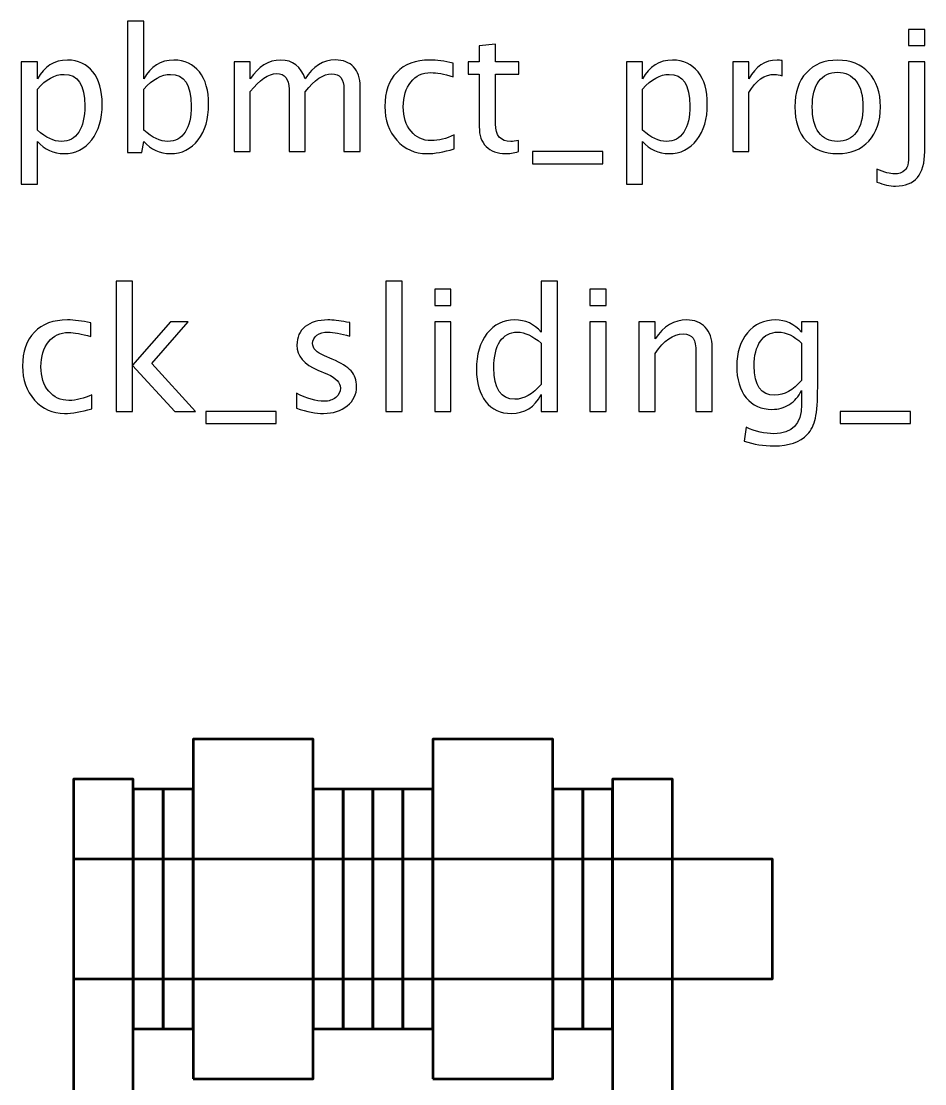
# Model space of a CAD drawing. Header units: centimetres. Extents: x -7.3 to 7.2, y -4.9 to 6.4.
# Drawn here: x -2.52 to 2.01, y 1.11 to 6.43 of the extents above; entities that cross this region are included whole.
import ezdxf

# ---------------------------------------------------------------- set-up
doc = ezdxf.new("R2010")
doc.units = ezdxf.units.CM
doc.header["$MEASUREMENT"] = 0
doc.layers.add('Layer 1', color=7, linetype='Continuous')

msp = doc.modelspace()

# ---------------------------------------------------------------- linework, layer by layer
at = {"layer": 'Layer 1', "color": 1, "lineweight": 53}
for points in [[(-1.65599, 1.1375), (-1.05599, 1.1375), (-1.05599, 2.8375), (-1.65599, 2.8375), (-1.65599, 1.1375)], [(-0.45599, 1.1375), (0.14401, 1.1375), (0.14401, 2.8375), (-0.45599, 2.8375), (-0.45599, 1.1375)]]:
    msp.add_lwpolyline(points, close=True, dxfattribs=at)
at = {"layer": 'Layer 1', "color": 30, "lineweight": 53}
for points in [[(-2.25599, -3.26249), (-1.95599, -3.26249), (-1.95599, 2.63751), (-2.25599, 2.63751), (-2.25599, -3.26249)], [(0.44401, -3.26249), (0.74401, -3.26249), (0.74401, 2.63751), (0.44401, 2.63751), (0.44401, -3.26249)]]:
    msp.add_lwpolyline(points, close=True, dxfattribs=at)
at = {"layer": 'Layer 1', "color": 202, "lineweight": 53}
for points in [[(-1.95599, 1.3875), (-1.80599, 1.3875), (-1.80599, 2.5875), (-1.95599, 2.5875), (-1.95599, 1.3875)], [(-1.80599, 1.3875), (-1.65599, 1.3875), (-1.65599, 2.5875), (-1.80599, 2.5875), (-1.80599, 1.3875)], [(-1.05599, 1.3875), (-0.90599, 1.3875), (-0.90599, 2.5875), (-1.05599, 2.5875), (-1.05599, 1.3875)], [(-0.90599, 1.3875), (-0.75599, 1.3875), (-0.75599, 2.5875), (-0.90599, 2.5875), (-0.90599, 1.3875)], [(-0.75599, 1.3875), (-0.60599, 1.3875), (-0.60599, 2.5875), (-0.75599, 2.5875), (-0.75599, 1.3875)], [(-0.60599, 1.3875), (-0.45599, 1.3875), (-0.45599, 2.5875), (-0.60599, 2.5875), (-0.60599, 1.3875)], [(0.14401, 1.3875), (0.29401, 1.3875), (0.29401, 2.5875), (0.14401, 2.5875), (0.14401, 1.3875)], [(0.29401, 1.3875), (0.44401, 1.3875), (0.44401, 2.5875), (0.29401, 2.5875), (0.29401, 1.3875)]]:
    msp.add_lwpolyline(points, close=True, dxfattribs=at)
at = {"layer": 'Layer 1'}
for points, knots in [([(-1.98432, 5.77523), (-1.98432, 5.77523), (-1.98432, 6.43309), (-1.98432, 6.43309), (-1.98432, 6.43309), (-1.98432, 6.43309), (-1.90304, 6.43309), (-1.90304, 6.43309), (-1.90304, 6.43309), (-1.90304, 6.43309), (-1.90304, 6.14424), (-1.90304, 6.14424), (-1.90304, 6.14424), (-1.86974, 6.20703), (-1.81964, 6.23836), (-1.7529, 6.23836), (-1.7529, 6.23836), (-1.69885, 6.23836), (-1.65638, 6.21874), (-1.62533, 6.17937), (-1.62533, 6.17937), (-1.59429, 6.14), (-1.57876, 6.08624), (-1.57876, 6.01808), (-1.57876, 6.01808), (-1.57876, 5.94386), (-1.5964, 5.88389), (-1.63154, 5.83845), (-1.63154, 5.83845), (-1.66668, 5.79287), (-1.71296, 5.77015), (-1.77025, 5.77015), (-1.77025, 5.77015), (-1.82345, 5.77015), (-1.86776, 5.79047), (-1.90304, 5.83125), (-1.90304, 5.83125), (-1.90304, 5.83125), (-1.91292, 5.77523), (-1.91292, 5.77523), (-1.91292, 5.77523), (-1.91292, 5.77523), (-1.98432, 5.77523), (-1.98432, 5.77523)], [0, 0, 0, 0, 0.0833333, 0.0833333, 0.0833333, 0.0833333, 0.1666667, 0.1666667, 0.1666667, 0.1666667, 0.25, 0.25, 0.25, 0.25, 0.3333333, 0.3333333, 0.3333333, 0.3333333, 0.4166667, 0.4166667, 0.4166667, 0.4166667, 0.5, 0.5, 0.5, 0.5, 0.5833333, 0.5833333, 0.5833333, 0.5833333, 0.6666667, 0.6666667, 0.6666667, 0.6666667, 0.75, 0.75, 0.75, 0.75, 0.8333333, 0.8333333, 0.8333333, 0.8333333, 1, 1, 1, 1]), ([(1.92562, 6.31117), (1.92562, 6.31117), (1.92562, 6.39245), (1.92562, 6.39245), (1.92562, 6.39245), (1.92562, 6.39245), (2.0069, 6.39245), (2.0069, 6.39245), (2.0069, 6.39245), (2.0069, 6.39245), (2.0069, 6.31117), (2.0069, 6.31117), (2.0069, 6.31117), (2.0069, 6.31117), (1.92562, 6.31117), (1.92562, 6.31117)], [0, 0, 0, 0, 0.2, 0.2, 0.2, 0.2, 0.4, 0.4, 0.4, 0.4, 0.6, 0.6, 0.6, 0.6, 1, 1, 1, 1]), ([(-0.02667, 5.78045), (-0.05179, 5.77354), (-0.07366, 5.77015), (-0.09214, 5.77015), (-0.09214, 5.77015), (-0.13363, 5.77015), (-0.16595, 5.782), (-0.18909, 5.80571), (-0.18909, 5.80571), (-0.21237, 5.82942), (-0.22394, 5.8623), (-0.22394, 5.90449), (-0.22394, 5.90449), (-0.22394, 5.90449), (-0.22394, 6.16808), (-0.22394, 6.16808), (-0.22394, 6.16808), (-0.22394, 6.16808), (-0.28011, 6.16808), (-0.28011, 6.16808), (-0.28011, 6.16808), (-0.28011, 6.16808), (-0.28011, 6.22905), (-0.28011, 6.22905), (-0.28011, 6.22905), (-0.28011, 6.22905), (-0.22394, 6.22905), (-0.22394, 6.22905), (-0.22394, 6.22905), (-0.22394, 6.22905), (-0.22394, 6.31018), (-0.22394, 6.31018), (-0.22394, 6.31018), (-0.22394, 6.31018), (-0.14266, 6.31795), (-0.14266, 6.31795), (-0.14266, 6.31795), (-0.14266, 6.31795), (-0.14266, 6.22905), (-0.14266, 6.22905), (-0.14266, 6.22905), (-0.14266, 6.22905), (-0.02498, 6.22905), (-0.02498, 6.22905), (-0.02498, 6.22905), (-0.02498, 6.22905), (-0.02498, 6.16808), (-0.02498, 6.16808), (-0.02498, 6.16808), (-0.02498, 6.16808), (-0.14266, 6.16808), (-0.14266, 6.16808), (-0.14266, 6.16808), (-0.14266, 6.16808), (-0.14266, 5.91916), (-0.14266, 5.91916), (-0.14266, 5.91916), (-0.14266, 5.86046), (-0.11712, 5.83111), (-0.06618, 5.83111), (-0.06618, 5.83111), (-0.05531, 5.83111), (-0.04219, 5.83294), (-0.02667, 5.83647), (-0.02667, 5.83647), (-0.02667, 5.83647), (-0.02667, 5.78045), (-0.02667, 5.78045)], [0, 0, 0, 0, 0.0555556, 0.0555556, 0.0555556, 0.0555556, 0.1111111, 0.1111111, 0.1111111, 0.1111111, 0.1666667, 0.1666667, 0.1666667, 0.1666667, 0.2222222, 0.2222222, 0.2222222, 0.2222222, 0.2777778, 0.2777778, 0.2777778, 0.2777778, 0.3333333, 0.3333333, 0.3333333, 0.3333333, 0.3888889, 0.3888889, 0.3888889, 0.3888889, 0.4444444, 0.4444444, 0.4444444, 0.4444444, 0.5, 0.5, 0.5, 0.5, 0.5555556, 0.5555556, 0.5555556, 0.5555556, 0.6111111, 0.6111111, 0.6111111, 0.6111111, 0.6666667, 0.6666667, 0.6666667, 0.6666667, 0.7222222, 0.7222222, 0.7222222, 0.7222222, 0.7777778, 0.7777778, 0.7777778, 0.7777778, 0.8333333, 0.8333333, 0.8333333, 0.8333333, 0.8888889, 0.8888889, 0.8888889, 0.8888889, 1, 1, 1, 1]), ([(-2.51716, 5.6169), (-2.51716, 5.6169), (-2.51716, 6.22905), (-2.51716, 6.22905), (-2.51716, 6.22905), (-2.51716, 6.22905), (-2.43588, 6.22905), (-2.43588, 6.22905), (-2.43588, 6.22905), (-2.43588, 6.22905), (-2.43588, 6.14424), (-2.43588, 6.14424), (-2.43588, 6.14424), (-2.40258, 6.20703), (-2.35248, 6.23836), (-2.28574, 6.23836), (-2.28574, 6.23836), (-2.23169, 6.23836), (-2.18922, 6.21874), (-2.15817, 6.17937), (-2.15817, 6.17937), (-2.12713, 6.14), (-2.1116, 6.08624), (-2.1116, 6.01808), (-2.1116, 6.01808), (-2.1116, 5.94386), (-2.12924, 5.88389), (-2.16438, 5.83845), (-2.16438, 5.83845), (-2.19952, 5.79287), (-2.2458, 5.77015), (-2.30309, 5.77015), (-2.30309, 5.77015), (-2.35629, 5.77015), (-2.4006, 5.79047), (-2.43588, 5.83125), (-2.43588, 5.83125), (-2.43588, 5.83125), (-2.43588, 5.6169), (-2.43588, 5.6169), (-2.43588, 5.6169), (-2.43588, 5.6169), (-2.51716, 5.6169), (-2.51716, 5.6169)], [0, 0, 0, 0, 0.0833333, 0.0833333, 0.0833333, 0.0833333, 0.1666667, 0.1666667, 0.1666667, 0.1666667, 0.25, 0.25, 0.25, 0.25, 0.3333333, 0.3333333, 0.3333333, 0.3333333, 0.4166667, 0.4166667, 0.4166667, 0.4166667, 0.5, 0.5, 0.5, 0.5, 0.5833333, 0.5833333, 0.5833333, 0.5833333, 0.6666667, 0.6666667, 0.6666667, 0.6666667, 0.75, 0.75, 0.75, 0.75, 0.8333333, 0.8333333, 0.8333333, 0.8333333, 1, 1, 1, 1]), ([(-1.45148, 5.78031), (-1.45148, 5.78031), (-1.45148, 6.22905), (-1.45148, 6.22905), (-1.45148, 6.22905), (-1.45148, 6.22905), (-1.3702, 6.22905), (-1.3702, 6.22905), (-1.3702, 6.22905), (-1.3702, 6.22905), (-1.3702, 6.14424), (-1.3702, 6.14424), (-1.3702, 6.14424), (-1.33055, 6.20703), (-1.27975, 6.23836), (-1.21752, 6.23836), (-1.21752, 6.23836), (-1.15754, 6.23836), (-1.11676, 6.20703), (-1.09503, 6.14424), (-1.09503, 6.14424), (-1.05651, 6.2076), (-1.00627, 6.23921), (-0.94461, 6.23921), (-0.94461, 6.23921), (-0.90524, 6.23921), (-0.87462, 6.22763), (-0.85274, 6.20435), (-0.85274, 6.20435), (-0.83087, 6.18107), (-0.81986, 6.14847), (-0.81986, 6.10656), (-0.81986, 6.10656), (-0.81986, 6.10656), (-0.81986, 5.78031), (-0.81986, 5.78031), (-0.81986, 5.78031), (-0.81986, 5.78031), (-0.90114, 5.78031), (-0.90114, 5.78031), (-0.90114, 5.78031), (-0.90114, 5.78031), (-0.90114, 6.09315), (-0.90114, 6.09315), (-0.90114, 6.09315), (-0.90114, 6.14424), (-0.92146, 6.16978), (-0.9621, 6.16978), (-0.9621, 6.16978), (-1.0043, 6.16978), (-1.04861, 6.14), (-1.09503, 6.08031), (-1.09503, 6.08031), (-1.09503, 6.08031), (-1.09503, 5.78031), (-1.09503, 5.78031), (-1.09503, 5.78031), (-1.09503, 5.78031), (-1.17631, 5.78031), (-1.17631, 5.78031), (-1.17631, 5.78031), (-1.17631, 5.78031), (-1.17631, 6.09344), (-1.17631, 6.09344), (-1.17631, 6.09344), (-1.17631, 6.14494), (-1.19691, 6.17062), (-1.23826, 6.17062), (-1.23826, 6.17062), (-1.27932, 6.17062), (-1.32335, 6.14071), (-1.3702, 6.08074), (-1.3702, 6.08074), (-1.3702, 6.08074), (-1.3702, 5.78031), (-1.3702, 5.78031), (-1.3702, 5.78031), (-1.3702, 5.78031), (-1.45148, 5.78031), (-1.45148, 5.78031)], [0, 0, 0, 0, 0.047619, 0.047619, 0.047619, 0.047619, 0.0952381, 0.0952381, 0.0952381, 0.0952381, 0.1428571, 0.1428571, 0.1428571, 0.1428571, 0.1904762, 0.1904762, 0.1904762, 0.1904762, 0.2380952, 0.2380952, 0.2380952, 0.2380952, 0.2857143, 0.2857143, 0.2857143, 0.2857143, 0.3333333, 0.3333333, 0.3333333, 0.3333333, 0.3809524, 0.3809524, 0.3809524, 0.3809524, 0.4285714, 0.4285714, 0.4285714, 0.4285714, 0.4761905, 0.4761905, 0.4761905, 0.4761905, 0.5238095, 0.5238095, 0.5238095, 0.5238095, 0.5714286, 0.5714286, 0.5714286, 0.5714286, 0.6190476, 0.6190476, 0.6190476, 0.6190476, 0.6666667, 0.6666667, 0.6666667, 0.6666667, 0.7142857, 0.7142857, 0.7142857, 0.7142857, 0.7619048, 0.7619048, 0.7619048, 0.7619048, 0.8095238, 0.8095238, 0.8095238, 0.8095238, 0.8571429, 0.8571429, 0.8571429, 0.8571429, 0.9047619, 0.9047619, 0.9047619, 0.9047619, 1, 1, 1, 1]), ([(-0.3494, 5.79386), (-0.40203, 5.77805), (-0.44747, 5.77015), (-0.48571, 5.77015), (-0.48571, 5.77015), (-0.54639, 5.77015), (-0.59662, 5.79259), (-0.63656, 5.83732), (-0.63656, 5.83732), (-0.67649, 5.88219), (-0.69653, 5.93878), (-0.69653, 6.00694), (-0.69653, 6.00694), (-0.69653, 6.07975), (-0.67677, 6.13662), (-0.63726, 6.17726), (-0.63726, 6.17726), (-0.59775, 6.21804), (-0.54258, 6.23836), (-0.47174, 6.23836), (-0.47174, 6.23836), (-0.43688, 6.23836), (-0.39766, 6.23356), (-0.35448, 6.22397), (-0.35448, 6.22397), (-0.35448, 6.22397), (-0.35448, 6.15538), (-0.35448, 6.15538), (-0.35448, 6.15538), (-0.40034, 6.16893), (-0.43773, 6.1757), (-0.46652, 6.1757), (-0.46652, 6.1757), (-0.50829, 6.1757), (-0.54173, 6.16004), (-0.56671, 6.12886), (-0.56671, 6.12886), (-0.59168, 6.09767), (-0.60424, 6.05604), (-0.60424, 6.00411), (-0.60424, 6.00411), (-0.60424, 5.95374), (-0.59126, 5.9131), (-0.56544, 5.88191), (-0.56544, 5.88191), (-0.53961, 5.85087), (-0.50589, 5.83534), (-0.46398, 5.83534), (-0.46398, 5.83534), (-0.42687, 5.83534), (-0.38877, 5.84494), (-0.3494, 5.86413), (-0.3494, 5.86413), (-0.3494, 5.86413), (-0.3494, 5.79386), (-0.3494, 5.79386)], [0, 0, 0, 0, 0.0666667, 0.0666667, 0.0666667, 0.0666667, 0.1333333, 0.1333333, 0.1333333, 0.1333333, 0.2, 0.2, 0.2, 0.2, 0.2666667, 0.2666667, 0.2666667, 0.2666667, 0.3333333, 0.3333333, 0.3333333, 0.3333333, 0.4, 0.4, 0.4, 0.4, 0.4666667, 0.4666667, 0.4666667, 0.4666667, 0.5333333, 0.5333333, 0.5333333, 0.5333333, 0.6, 0.6, 0.6, 0.6, 0.6666667, 0.6666667, 0.6666667, 0.6666667, 0.7333333, 0.7333333, 0.7333333, 0.7333333, 0.8, 0.8, 0.8, 0.8, 0.8666667, 0.8666667, 0.8666667, 0.8666667, 1, 1, 1, 1]), ([(0.51266, 5.6169), (0.51266, 5.6169), (0.51266, 6.22905), (0.51266, 6.22905), (0.51266, 6.22905), (0.51266, 6.22905), (0.59394, 6.22905), (0.59394, 6.22905), (0.59394, 6.22905), (0.59394, 6.22905), (0.59394, 6.14424), (0.59394, 6.14424), (0.59394, 6.14424), (0.62724, 6.20703), (0.67734, 6.23836), (0.74408, 6.23836), (0.74408, 6.23836), (0.79813, 6.23836), (0.8406, 6.21874), (0.87165, 6.17937), (0.87165, 6.17937), (0.90269, 6.14), (0.91822, 6.08624), (0.91822, 6.01808), (0.91822, 6.01808), (0.91822, 5.94386), (0.90058, 5.88389), (0.86544, 5.83845), (0.86544, 5.83845), (0.8303, 5.79287), (0.78402, 5.77015), (0.72673, 5.77015), (0.72673, 5.77015), (0.67353, 5.77015), (0.62922, 5.79047), (0.59394, 5.83125), (0.59394, 5.83125), (0.59394, 5.83125), (0.59394, 5.6169), (0.59394, 5.6169), (0.59394, 5.6169), (0.59394, 5.6169), (0.51266, 5.6169), (0.51266, 5.6169)], [0, 0, 0, 0, 0.0833333, 0.0833333, 0.0833333, 0.0833333, 0.1666667, 0.1666667, 0.1666667, 0.1666667, 0.25, 0.25, 0.25, 0.25, 0.3333333, 0.3333333, 0.3333333, 0.3333333, 0.4166667, 0.4166667, 0.4166667, 0.4166667, 0.5, 0.5, 0.5, 0.5, 0.5833333, 0.5833333, 0.5833333, 0.5833333, 0.6666667, 0.6666667, 0.6666667, 0.6666667, 0.75, 0.75, 0.75, 0.75, 0.8333333, 0.8333333, 0.8333333, 0.8333333, 1, 1, 1, 1]), ([(1.0455, 5.78031), (1.0455, 5.78031), (1.0455, 6.22905), (1.0455, 6.22905), (1.0455, 6.22905), (1.0455, 6.22905), (1.12678, 6.22905), (1.12678, 6.22905), (1.12678, 6.22905), (1.12678, 6.22905), (1.12678, 6.14424), (1.12678, 6.14424), (1.12678, 6.14424), (1.1591, 6.20703), (1.20594, 6.23836), (1.26747, 6.23836), (1.26747, 6.23836), (1.27579, 6.23836), (1.28454, 6.23765), (1.29357, 6.23624), (1.29357, 6.23624), (1.29357, 6.23624), (1.29357, 6.16018), (1.29357, 6.16018), (1.29357, 6.16018), (1.27946, 6.16484), (1.26705, 6.16724), (1.25632, 6.16724), (1.25632, 6.16724), (1.20467, 6.16724), (1.16149, 6.13676), (1.12678, 6.07566), (1.12678, 6.07566), (1.12678, 6.07566), (1.12678, 5.78031), (1.12678, 5.78031), (1.12678, 5.78031), (1.12678, 5.78031), (1.0455, 5.78031), (1.0455, 5.78031)], [0, 0, 0, 0, 0.0909091, 0.0909091, 0.0909091, 0.0909091, 0.1818182, 0.1818182, 0.1818182, 0.1818182, 0.2727273, 0.2727273, 0.2727273, 0.2727273, 0.3636364, 0.3636364, 0.3636364, 0.3636364, 0.4545455, 0.4545455, 0.4545455, 0.4545455, 0.5454545, 0.5454545, 0.5454545, 0.5454545, 0.6363636, 0.6363636, 0.6363636, 0.6363636, 0.7272727, 0.7272727, 0.7272727, 0.7272727, 0.8181818, 0.8181818, 0.8181818, 0.8181818, 1, 1, 1, 1]), ([(1.57058, 5.77015), (1.50468, 5.77015), (1.45247, 5.79118), (1.41408, 5.83323), (1.41408, 5.83323), (1.37556, 5.87528), (1.35637, 5.93243), (1.35637, 6.00454), (1.35637, 6.00454), (1.35637, 6.0765), (1.37556, 6.13351), (1.41408, 6.17542), (1.41408, 6.17542), (1.45247, 6.21733), (1.50468, 6.23836), (1.57058, 6.23836), (1.57058, 6.23836), (1.63648, 6.23836), (1.68869, 6.21733), (1.72707, 6.17542), (1.72707, 6.17542), (1.76559, 6.13351), (1.78479, 6.0765), (1.78479, 6.00454), (1.78479, 6.00454), (1.78479, 5.93243), (1.76559, 5.87528), (1.72707, 5.83323), (1.72707, 5.83323), (1.68869, 5.79118), (1.63648, 5.77015), (1.57058, 5.77015)], [0, 0, 0, 0, 0.1111111, 0.1111111, 0.1111111, 0.1111111, 0.2222222, 0.2222222, 0.2222222, 0.2222222, 0.3333333, 0.3333333, 0.3333333, 0.3333333, 0.4444444, 0.4444444, 0.4444444, 0.4444444, 0.5555556, 0.5555556, 0.5555556, 0.5555556, 0.6666667, 0.6666667, 0.6666667, 0.6666667, 0.7777778, 0.7777778, 0.7777778, 0.7777778, 1, 1, 1, 1]), ([(1.76729, 5.62791), (1.76729, 5.62791), (1.76729, 5.6931), (1.76729, 5.6931), (1.76729, 5.6931), (1.80539, 5.67673), (1.83446, 5.66855), (1.85436, 5.66855), (1.85436, 5.66855), (1.87693, 5.66855), (1.89457, 5.67462), (1.90699, 5.68675), (1.90699, 5.68675), (1.91532, 5.69494), (1.9204, 5.70439), (1.92251, 5.71483), (1.92251, 5.71483), (1.92463, 5.72528), (1.92562, 5.74715), (1.92562, 5.78045), (1.92562, 5.78045), (1.92562, 5.78045), (1.92562, 6.22905), (1.92562, 6.22905), (1.92562, 6.22905), (1.92562, 6.22905), (2.0069, 6.22905), (2.0069, 6.22905), (2.0069, 6.22905), (2.0069, 6.22905), (2.0069, 5.78059), (2.0069, 5.78059), (2.0069, 5.78059), (2.0069, 5.6653), (1.95821, 5.60759), (1.86071, 5.60759), (1.86071, 5.60759), (1.83178, 5.60759), (1.80059, 5.61436), (1.76729, 5.62791)], [0, 0, 0, 0, 0.0909091, 0.0909091, 0.0909091, 0.0909091, 0.1818182, 0.1818182, 0.1818182, 0.1818182, 0.2727273, 0.2727273, 0.2727273, 0.2727273, 0.3636364, 0.3636364, 0.3636364, 0.3636364, 0.4545455, 0.4545455, 0.4545455, 0.4545455, 0.5454545, 0.5454545, 0.5454545, 0.5454545, 0.6363636, 0.6363636, 0.6363636, 0.6363636, 0.7272727, 0.7272727, 0.7272727, 0.7272727, 0.8181818, 0.8181818, 0.8181818, 0.8181818, 1, 1, 1, 1]), ([(1.57044, 5.83111), (1.61065, 5.83111), (1.64198, 5.84621), (1.66428, 5.87655), (1.66428, 5.87655), (1.68643, 5.90675), (1.69758, 5.9495), (1.69758, 6.00454), (1.69758, 6.00454), (1.69758, 6.05943), (1.68643, 6.10204), (1.66428, 6.13224), (1.66428, 6.13224), (1.64198, 6.1623), (1.61065, 6.1774), (1.57044, 6.1774), (1.57044, 6.1774), (1.53008, 6.1774), (1.49875, 6.1623), (1.47674, 6.13224), (1.47674, 6.13224), (1.45458, 6.10204), (1.44358, 6.05943), (1.44358, 6.00454), (1.44358, 6.00454), (1.44358, 5.9495), (1.45458, 5.90675), (1.47674, 5.87655), (1.47674, 5.87655), (1.49875, 5.84621), (1.53008, 5.83111), (1.57044, 5.83111)], [0, 0, 0, 0, 0.1111111, 0.1111111, 0.1111111, 0.1111111, 0.2222222, 0.2222222, 0.2222222, 0.2222222, 0.3333333, 0.3333333, 0.3333333, 0.3333333, 0.4444444, 0.4444444, 0.4444444, 0.4444444, 0.5555556, 0.5555556, 0.5555556, 0.5555556, 0.6666667, 0.6666667, 0.6666667, 0.6666667, 0.7777778, 0.7777778, 0.7777778, 0.7777778, 1, 1, 1, 1]), ([(-2.43588, 5.88727), (-2.39397, 5.84988), (-2.35403, 5.83111), (-2.31608, 5.83111), (-2.31608, 5.83111), (-2.27868, 5.83111), (-2.24975, 5.84677), (-2.22943, 5.87796), (-2.22943, 5.87796), (-2.20897, 5.90914), (-2.19881, 5.95303), (-2.19881, 6.00976), (-2.19881, 6.00976), (-2.19881, 6.11474), (-2.23353, 6.16724), (-2.30295, 6.16724), (-2.30295, 6.16724), (-2.34839, 6.16724), (-2.3927, 6.14268), (-2.43588, 6.09344), (-2.43588, 6.09344), (-2.43588, 6.09344), (-2.43588, 5.88727), (-2.43588, 5.88727)], [0, 0, 0, 0, 0.1428571, 0.1428571, 0.1428571, 0.1428571, 0.2857143, 0.2857143, 0.2857143, 0.2857143, 0.4285714, 0.4285714, 0.4285714, 0.4285714, 0.5714286, 0.5714286, 0.5714286, 0.5714286, 0.7142857, 0.7142857, 0.7142857, 0.7142857, 1, 1, 1, 1]), ([(-1.90304, 5.88727), (-1.86113, 5.84988), (-1.82119, 5.83111), (-1.78324, 5.83111), (-1.78324, 5.83111), (-1.74584, 5.83111), (-1.71691, 5.84677), (-1.69659, 5.87796), (-1.69659, 5.87796), (-1.67613, 5.90914), (-1.66597, 5.95303), (-1.66597, 6.00976), (-1.66597, 6.00976), (-1.66597, 6.11474), (-1.70069, 6.16724), (-1.77011, 6.16724), (-1.77011, 6.16724), (-1.81555, 6.16724), (-1.85986, 6.14268), (-1.90304, 6.09344), (-1.90304, 6.09344), (-1.90304, 6.09344), (-1.90304, 5.88727), (-1.90304, 5.88727)], [0, 0, 0, 0, 0.1428571, 0.1428571, 0.1428571, 0.1428571, 0.2857143, 0.2857143, 0.2857143, 0.2857143, 0.4285714, 0.4285714, 0.4285714, 0.4285714, 0.5714286, 0.5714286, 0.5714286, 0.5714286, 0.7142857, 0.7142857, 0.7142857, 0.7142857, 1, 1, 1, 1]), ([(0.59394, 5.88727), (0.63585, 5.84988), (0.67579, 5.83111), (0.71374, 5.83111), (0.71374, 5.83111), (0.75114, 5.83111), (0.78007, 5.84677), (0.80039, 5.87796), (0.80039, 5.87796), (0.82085, 5.90914), (0.83101, 5.95303), (0.83101, 6.00976), (0.83101, 6.00976), (0.83101, 6.11474), (0.79629, 6.16724), (0.72687, 6.16724), (0.72687, 6.16724), (0.68143, 6.16724), (0.63712, 6.14268), (0.59394, 6.09344), (0.59394, 6.09344), (0.59394, 6.09344), (0.59394, 5.88727), (0.59394, 5.88727)], [0, 0, 0, 0, 0.1428571, 0.1428571, 0.1428571, 0.1428571, 0.2857143, 0.2857143, 0.2857143, 0.2857143, 0.4285714, 0.4285714, 0.4285714, 0.4285714, 0.5714286, 0.5714286, 0.5714286, 0.5714286, 0.7142857, 0.7142857, 0.7142857, 0.7142857, 1, 1, 1, 1]), ([(0.0436, 5.71935), (0.0436, 5.71935), (0.0436, 5.78031), (0.0436, 5.78031), (0.0436, 5.78031), (0.0436, 5.78031), (0.39581, 5.78031), (0.39581, 5.78031), (0.39581, 5.78031), (0.39581, 5.78031), (0.39581, 5.71935), (0.39581, 5.71935), (0.39581, 5.71935), (0.39581, 5.71935), (0.0436, 5.71935), (0.0436, 5.71935)], [0, 0, 0, 0, 0.2, 0.2, 0.2, 0.2, 0.4, 0.4, 0.4, 0.4, 0.6, 0.6, 0.6, 0.6, 1, 1, 1, 1]), ([(-2.04153, 4.47927), (-2.04153, 4.47927), (-2.04153, 5.13205), (-2.04153, 5.13205), (-2.04153, 5.13205), (-2.04153, 5.13205), (-1.96025, 5.13205), (-1.96025, 5.13205), (-1.96025, 5.13205), (-1.96025, 5.13205), (-1.96025, 4.71027), (-1.96025, 4.71027), (-1.96025, 4.71027), (-1.96025, 4.71027), (-1.76975, 4.92801), (-1.76975, 4.92801), (-1.76975, 4.92801), (-1.76975, 4.92801), (-1.68198, 4.92801), (-1.68198, 4.92801), (-1.68198, 4.92801), (-1.68198, 4.92801), (-1.86401, 4.7186), (-1.86401, 4.7186), (-1.86401, 4.7186), (-1.86401, 4.7186), (-1.64388, 4.47927), (-1.64388, 4.47927), (-1.64388, 4.47927), (-1.64388, 4.47927), (-1.74858, 4.47927), (-1.74858, 4.47927), (-1.74858, 4.47927), (-1.74858, 4.47927), (-1.96025, 4.70942), (-1.96025, 4.70942), (-1.96025, 4.70942), (-1.96025, 4.70942), (-1.96025, 4.47927), (-1.96025, 4.47927), (-1.96025, 4.47927), (-1.96025, 4.47927), (-2.04153, 4.47927), (-2.04153, 4.47927)], [0, 0, 0, 0, 0.0833333, 0.0833333, 0.0833333, 0.0833333, 0.1666667, 0.1666667, 0.1666667, 0.1666667, 0.25, 0.25, 0.25, 0.25, 0.3333333, 0.3333333, 0.3333333, 0.3333333, 0.4166667, 0.4166667, 0.4166667, 0.4166667, 0.5, 0.5, 0.5, 0.5, 0.5833333, 0.5833333, 0.5833333, 0.5833333, 0.6666667, 0.6666667, 0.6666667, 0.6666667, 0.75, 0.75, 0.75, 0.75, 0.8333333, 0.8333333, 0.8333333, 0.8333333, 1, 1, 1, 1]), ([(-0.69165, 4.47927), (-0.69165, 4.47927), (-0.69165, 5.13205), (-0.69165, 5.13205), (-0.69165, 5.13205), (-0.69165, 5.13205), (-0.61037, 5.13205), (-0.61037, 5.13205), (-0.61037, 5.13205), (-0.61037, 5.13205), (-0.61037, 4.47927), (-0.61037, 4.47927), (-0.61037, 4.47927), (-0.61037, 4.47927), (-0.69165, 4.47927), (-0.69165, 4.47927)], [0, 0, 0, 0, 0.2, 0.2, 0.2, 0.2, 0.4, 0.4, 0.4, 0.4, 0.6, 0.6, 0.6, 0.6, 1, 1, 1, 1]), ([(0.08644, 4.47927), (0.08644, 4.47927), (0.08644, 4.56351), (0.08644, 4.56351), (0.08644, 4.56351), (0.05328, 4.50058), (0.00333, 4.46911), (-0.06342, 4.46911), (-0.06342, 4.46911), (-0.1176, 4.46911), (-0.16022, 4.48872), (-0.19126, 4.52809), (-0.19126, 4.52809), (-0.22231, 4.56746), (-0.23783, 4.62123), (-0.23783, 4.68939), (-0.23783, 4.68939), (-0.23783, 4.76389), (-0.22019, 4.82386), (-0.18505, 4.8693), (-0.18505, 4.8693), (-0.14978, 4.9146), (-0.10349, 4.93732), (-0.04606, 4.93732), (-0.04606, 4.93732), (0.00714, 4.93732), (0.05145, 4.917), (0.08644, 4.87622), (0.08644, 4.87622), (0.08644, 4.87622), (0.08644, 5.13205), (0.08644, 5.13205), (0.08644, 5.13205), (0.08644, 5.13205), (0.16773, 5.13205), (0.16773, 5.13205), (0.16773, 5.13205), (0.16773, 5.13205), (0.16773, 4.47927), (0.16773, 4.47927), (0.16773, 4.47927), (0.16773, 4.47927), (0.08644, 4.47927), (0.08644, 4.47927)], [0, 0, 0, 0, 0.0833333, 0.0833333, 0.0833333, 0.0833333, 0.1666667, 0.1666667, 0.1666667, 0.1666667, 0.25, 0.25, 0.25, 0.25, 0.3333333, 0.3333333, 0.3333333, 0.3333333, 0.4166667, 0.4166667, 0.4166667, 0.4166667, 0.5, 0.5, 0.5, 0.5, 0.5833333, 0.5833333, 0.5833333, 0.5833333, 0.6666667, 0.6666667, 0.6666667, 0.6666667, 0.75, 0.75, 0.75, 0.75, 0.8333333, 0.8333333, 0.8333333, 0.8333333, 1, 1, 1, 1]), ([(-0.44696, 5.01013), (-0.44696, 5.01013), (-0.44696, 5.09141), (-0.44696, 5.09141), (-0.44696, 5.09141), (-0.44696, 5.09141), (-0.36568, 5.09141), (-0.36568, 5.09141), (-0.36568, 5.09141), (-0.36568, 5.09141), (-0.36568, 5.01013), (-0.36568, 5.01013), (-0.36568, 5.01013), (-0.36568, 5.01013), (-0.44696, 5.01013), (-0.44696, 5.01013)], [0, 0, 0, 0, 0.2, 0.2, 0.2, 0.2, 0.4, 0.4, 0.4, 0.4, 0.6, 0.6, 0.6, 0.6, 1, 1, 1, 1]), ([(0.33057, 5.01013), (0.33057, 5.01013), (0.33057, 5.09141), (0.33057, 5.09141), (0.33057, 5.09141), (0.33057, 5.09141), (0.41185, 5.09141), (0.41185, 5.09141), (0.41185, 5.09141), (0.41185, 5.09141), (0.41185, 5.01013), (0.41185, 5.01013), (0.41185, 5.01013), (0.41185, 5.01013), (0.33057, 5.01013), (0.33057, 5.01013)], [0, 0, 0, 0, 0.2, 0.2, 0.2, 0.2, 0.4, 0.4, 0.4, 0.4, 0.6, 0.6, 0.6, 0.6, 1, 1, 1, 1]), ([(-2.1636, 4.49282), (-2.21623, 4.47701), (-2.26167, 4.46911), (-2.29991, 4.46911), (-2.29991, 4.46911), (-2.36059, 4.46911), (-2.41082, 4.49155), (-2.45076, 4.53628), (-2.45076, 4.53628), (-2.49069, 4.58115), (-2.51073, 4.63774), (-2.51073, 4.7059), (-2.51073, 4.7059), (-2.51073, 4.77871), (-2.49097, 4.83558), (-2.45146, 4.87622), (-2.45146, 4.87622), (-2.41195, 4.917), (-2.35678, 4.93732), (-2.28594, 4.93732), (-2.28594, 4.93732), (-2.25108, 4.93732), (-2.21186, 4.93252), (-2.16868, 4.92293), (-2.16868, 4.92293), (-2.16868, 4.92293), (-2.16868, 4.85434), (-2.16868, 4.85434), (-2.16868, 4.85434), (-2.21454, 4.86789), (-2.25193, 4.87466), (-2.28072, 4.87466), (-2.28072, 4.87466), (-2.32249, 4.87466), (-2.35593, 4.859), (-2.38091, 4.82782), (-2.38091, 4.82782), (-2.40588, 4.79663), (-2.41844, 4.755), (-2.41844, 4.70307), (-2.41844, 4.70307), (-2.41844, 4.6527), (-2.40546, 4.61206), (-2.37964, 4.58087), (-2.37964, 4.58087), (-2.35381, 4.54983), (-2.32009, 4.5343), (-2.27818, 4.5343), (-2.27818, 4.5343), (-2.24107, 4.5343), (-2.20297, 4.5439), (-2.1636, 4.56309), (-2.1636, 4.56309), (-2.1636, 4.56309), (-2.1636, 4.49282), (-2.1636, 4.49282)], [0, 0, 0, 0, 0.0666667, 0.0666667, 0.0666667, 0.0666667, 0.1333333, 0.1333333, 0.1333333, 0.1333333, 0.2, 0.2, 0.2, 0.2, 0.2666667, 0.2666667, 0.2666667, 0.2666667, 0.3333333, 0.3333333, 0.3333333, 0.3333333, 0.4, 0.4, 0.4, 0.4, 0.4666667, 0.4666667, 0.4666667, 0.4666667, 0.5333333, 0.5333333, 0.5333333, 0.5333333, 0.6, 0.6, 0.6, 0.6, 0.6666667, 0.6666667, 0.6666667, 0.6666667, 0.7333333, 0.7333333, 0.7333333, 0.7333333, 0.8, 0.8, 0.8, 0.8, 0.8666667, 0.8666667, 0.8666667, 0.8666667, 1, 1, 1, 1]), ([(-1.1394, 4.49536), (-1.1394, 4.49536), (-1.1394, 4.56986), (-1.1394, 4.56986), (-1.1394, 4.56986), (-1.0862, 4.54333), (-1.04005, 4.53007), (-1.00068, 4.53007), (-1.00068, 4.53007), (-0.97726, 4.53007), (-0.95779, 4.53642), (-0.9424, 4.54912), (-0.9424, 4.54912), (-0.92702, 4.56168), (-0.91926, 4.57748), (-0.91926, 4.59653), (-0.91926, 4.59653), (-0.91926, 4.62433), (-0.94085, 4.64733), (-0.98403, 4.66554), (-0.98403, 4.66554), (-0.98403, 4.66554), (-1.03159, 4.68572), (-1.03159, 4.68572), (-1.03159, 4.68572), (-1.10172, 4.71479), (-1.13686, 4.75684), (-1.13686, 4.81145), (-1.13686, 4.81145), (-1.13686, 4.85053), (-1.12303, 4.8813), (-1.09537, 4.90373), (-1.09537, 4.90373), (-1.06771, 4.92617), (-1.02975, 4.93732), (-0.98163, 4.93732), (-0.98163, 4.93732), (-0.95666, 4.93732), (-0.92561, 4.93393), (-0.88878, 4.92702), (-0.88878, 4.92702), (-0.88878, 4.92702), (-0.87185, 4.92377), (-0.87185, 4.92377), (-0.87185, 4.92377), (-0.87185, 4.92377), (-0.87185, 4.85604), (-0.87185, 4.85604), (-0.87185, 4.85604), (-0.91715, 4.86958), (-0.95327, 4.87636), (-0.98022, 4.87636), (-0.98022, 4.87636), (-1.00393, 4.87636), (-1.0227, 4.87114), (-1.03695, 4.86084), (-1.03695, 4.86084), (-1.05106, 4.85053), (-1.05812, 4.83671), (-1.05812, 4.81935), (-1.05812, 4.81935), (-1.05812, 4.79494), (-1.03836, 4.77419), (-0.99871, 4.7574), (-0.99871, 4.7574), (-0.99871, 4.7574), (-0.95962, 4.74089), (-0.95962, 4.74089), (-0.95962, 4.74089), (-0.91531, 4.72226), (-0.88398, 4.70251), (-0.86564, 4.68177), (-0.86564, 4.68177), (-0.84715, 4.66102), (-0.83798, 4.63506), (-0.83798, 4.60401), (-0.83798, 4.60401), (-0.83798, 4.56464), (-0.8535, 4.53233), (-0.88469, 4.50707), (-0.88469, 4.50707), (-0.91573, 4.48181), (-0.95553, 4.46911), (-1.00393, 4.46911), (-1.00393, 4.46911), (-1.04118, 4.46911), (-1.0862, 4.47786), (-1.1394, 4.49536)], [0, 0, 0, 0, 0.0434783, 0.0434783, 0.0434783, 0.0434783, 0.0869565, 0.0869565, 0.0869565, 0.0869565, 0.1304348, 0.1304348, 0.1304348, 0.1304348, 0.173913, 0.173913, 0.173913, 0.173913, 0.2173913, 0.2173913, 0.2173913, 0.2173913, 0.2608696, 0.2608696, 0.2608696, 0.2608696, 0.3043478, 0.3043478, 0.3043478, 0.3043478, 0.3478261, 0.3478261, 0.3478261, 0.3478261, 0.3913043, 0.3913043, 0.3913043, 0.3913043, 0.4347826, 0.4347826, 0.4347826, 0.4347826, 0.4782609, 0.4782609, 0.4782609, 0.4782609, 0.5217391, 0.5217391, 0.5217391, 0.5217391, 0.5652174, 0.5652174, 0.5652174, 0.5652174, 0.6086957, 0.6086957, 0.6086957, 0.6086957, 0.6521739, 0.6521739, 0.6521739, 0.6521739, 0.6956522, 0.6956522, 0.6956522, 0.6956522, 0.7391304, 0.7391304, 0.7391304, 0.7391304, 0.7826087, 0.7826087, 0.7826087, 0.7826087, 0.826087, 0.826087, 0.826087, 0.826087, 0.8695652, 0.8695652, 0.8695652, 0.8695652, 0.9130435, 0.9130435, 0.9130435, 0.9130435, 1, 1, 1, 1]), ([(-0.44696, 4.47927), (-0.44696, 4.47927), (-0.44696, 4.92801), (-0.44696, 4.92801), (-0.44696, 4.92801), (-0.44696, 4.92801), (-0.36568, 4.92801), (-0.36568, 4.92801), (-0.36568, 4.92801), (-0.36568, 4.92801), (-0.36568, 4.47927), (-0.36568, 4.47927), (-0.36568, 4.47927), (-0.36568, 4.47927), (-0.44696, 4.47927), (-0.44696, 4.47927)], [0, 0, 0, 0, 0.2, 0.2, 0.2, 0.2, 0.4, 0.4, 0.4, 0.4, 0.6, 0.6, 0.6, 0.6, 1, 1, 1, 1]), ([(0.33057, 4.47927), (0.33057, 4.47927), (0.33057, 4.92801), (0.33057, 4.92801), (0.33057, 4.92801), (0.33057, 4.92801), (0.41185, 4.92801), (0.41185, 4.92801), (0.41185, 4.92801), (0.41185, 4.92801), (0.41185, 4.47927), (0.41185, 4.47927), (0.41185, 4.47927), (0.41185, 4.47927), (0.33057, 4.47927), (0.33057, 4.47927)], [0, 0, 0, 0, 0.2, 0.2, 0.2, 0.2, 0.4, 0.4, 0.4, 0.4, 0.6, 0.6, 0.6, 0.6, 1, 1, 1, 1]), ([(0.57526, 4.47927), (0.57526, 4.47927), (0.57526, 4.92801), (0.57526, 4.92801), (0.57526, 4.92801), (0.57526, 4.92801), (0.65654, 4.92801), (0.65654, 4.92801), (0.65654, 4.92801), (0.65654, 4.92801), (0.65654, 4.8432), (0.65654, 4.8432), (0.65654, 4.8432), (0.69958, 4.90599), (0.75236, 4.93732), (0.81473, 4.93732), (0.81473, 4.93732), (0.85396, 4.93732), (0.88514, 4.92504), (0.90814, 4.90035), (0.90814, 4.90035), (0.93114, 4.87579), (0.94272, 4.84263), (0.94272, 4.80115), (0.94272, 4.80115), (0.94272, 4.80115), (0.94272, 4.47927), (0.94272, 4.47927), (0.94272, 4.47927), (0.94272, 4.47927), (0.86143, 4.47927), (0.86143, 4.47927), (0.86143, 4.47927), (0.86143, 4.47927), (0.86143, 4.77462), (0.86143, 4.77462), (0.86143, 4.77462), (0.86143, 4.80792), (0.8565, 4.83163), (0.84676, 4.84574), (0.84676, 4.84574), (0.83688, 4.85999), (0.82065, 4.86704), (0.79793, 4.86704), (0.79793, 4.86704), (0.74798, 4.86704), (0.70085, 4.83445), (0.65654, 4.76925), (0.65654, 4.76925), (0.65654, 4.76925), (0.65654, 4.47927), (0.65654, 4.47927), (0.65654, 4.47927), (0.65654, 4.47927), (0.57526, 4.47927), (0.57526, 4.47927)], [0, 0, 0, 0, 0.0666667, 0.0666667, 0.0666667, 0.0666667, 0.1333333, 0.1333333, 0.1333333, 0.1333333, 0.2, 0.2, 0.2, 0.2, 0.2666667, 0.2666667, 0.2666667, 0.2666667, 0.3333333, 0.3333333, 0.3333333, 0.3333333, 0.4, 0.4, 0.4, 0.4, 0.4666667, 0.4666667, 0.4666667, 0.4666667, 0.5333333, 0.5333333, 0.5333333, 0.5333333, 0.6, 0.6, 0.6, 0.6, 0.6666667, 0.6666667, 0.6666667, 0.6666667, 0.7333333, 0.7333333, 0.7333333, 0.7333333, 0.8, 0.8, 0.8, 0.8, 0.8666667, 0.8666667, 0.8666667, 0.8666667, 1, 1, 1, 1]), ([(1.10245, 4.33026), (1.10245, 4.33026), (1.11205, 4.40053), (1.11205, 4.40053), (1.11205, 4.40053), (1.15918, 4.37852), (1.20589, 4.36751), (1.25203, 4.36751), (1.25203, 4.36751), (1.34361, 4.36751), (1.38947, 4.41605), (1.38947, 4.513), (1.38947, 4.513), (1.38947, 4.513), (1.38947, 4.58355), (1.38947, 4.58355), (1.38947, 4.58355), (1.37536, 4.55378), (1.35533, 4.53078), (1.32922, 4.51427), (1.32922, 4.51427), (1.30311, 4.49776), (1.27405, 4.48943), (1.24201, 4.48943), (1.24201, 4.48943), (1.18769, 4.48943), (1.14465, 4.5089), (1.1129, 4.54785), (1.1129, 4.54785), (1.08115, 4.5868), (1.0652, 4.63957), (1.0652, 4.70618), (1.0652, 4.70618), (1.0652, 4.77433), (1.08326, 4.82993), (1.11939, 4.87297), (1.11939, 4.87297), (1.15565, 4.91587), (1.20236, 4.93732), (1.25979, 4.93732), (1.25979, 4.93732), (1.31003, 4.93732), (1.35335, 4.917), (1.38947, 4.87622), (1.38947, 4.87622), (1.38947, 4.87622), (1.38947, 4.92801), (1.38947, 4.92801), (1.38947, 4.92801), (1.38947, 4.92801), (1.47076, 4.92801), (1.47076, 4.92801), (1.47076, 4.92801), (1.47076, 4.92801), (1.47076, 4.60175), (1.47076, 4.60175), (1.47076, 4.60175), (1.47076, 4.53162), (1.46709, 4.47969), (1.45975, 4.44597), (1.45975, 4.44597), (1.45255, 4.41224), (1.43872, 4.38458), (1.41868, 4.36314), (1.41868, 4.36314), (1.38312, 4.32546), (1.32753, 4.30655), (1.25203, 4.30655), (1.25203, 4.30655), (1.20024, 4.30655), (1.15043, 4.31445), (1.10245, 4.33026)], [0, 0, 0, 0, 0.0526316, 0.0526316, 0.0526316, 0.0526316, 0.1052632, 0.1052632, 0.1052632, 0.1052632, 0.1578947, 0.1578947, 0.1578947, 0.1578947, 0.2105263, 0.2105263, 0.2105263, 0.2105263, 0.2631579, 0.2631579, 0.2631579, 0.2631579, 0.3157895, 0.3157895, 0.3157895, 0.3157895, 0.3684211, 0.3684211, 0.3684211, 0.3684211, 0.4210526, 0.4210526, 0.4210526, 0.4210526, 0.4736842, 0.4736842, 0.4736842, 0.4736842, 0.5263158, 0.5263158, 0.5263158, 0.5263158, 0.5789474, 0.5789474, 0.5789474, 0.5789474, 0.6315789, 0.6315789, 0.6315789, 0.6315789, 0.6842105, 0.6842105, 0.6842105, 0.6842105, 0.7368421, 0.7368421, 0.7368421, 0.7368421, 0.7894737, 0.7894737, 0.7894737, 0.7894737, 0.8421053, 0.8421053, 0.8421053, 0.8421053, 0.8947368, 0.8947368, 0.8947368, 0.8947368, 1, 1, 1, 1]), ([(0.08644, 4.82062), (0.04425, 4.85773), (0.00432, 4.87636), (-0.0335, 4.87636), (-0.0335, 4.87636), (-0.07075, 4.87636), (-0.09954, 4.86084), (-0.12, 4.82965), (-0.12, 4.82965), (-0.14046, 4.79861), (-0.15062, 4.75458), (-0.15062, 4.69757), (-0.15062, 4.69757), (-0.15062, 4.59272), (-0.11591, 4.54023), (-0.04634, 4.54023), (-0.04634, 4.54023), (-0.00119, 4.54023), (0.04312, 4.56492), (0.08644, 4.61417), (0.08644, 4.61417), (0.08644, 4.61417), (0.08644, 4.82062), (0.08644, 4.82062)], [0, 0, 0, 0, 0.1428571, 0.1428571, 0.1428571, 0.1428571, 0.2857143, 0.2857143, 0.2857143, 0.2857143, 0.4285714, 0.4285714, 0.4285714, 0.4285714, 0.5714286, 0.5714286, 0.5714286, 0.5714286, 0.7142857, 0.7142857, 0.7142857, 0.7142857, 1, 1, 1, 1]), ([(1.38947, 4.63449), (1.38947, 4.63449), (1.38947, 4.82062), (1.38947, 4.82062), (1.38947, 4.82062), (1.35363, 4.85773), (1.31454, 4.87636), (1.27235, 4.87636), (1.27235, 4.87636), (1.23482, 4.87636), (1.20547, 4.8614), (1.1843, 4.83134), (1.1843, 4.83134), (1.16299, 4.80143), (1.15241, 4.7598), (1.15241, 4.70674), (1.15241, 4.70674), (1.15241, 4.60923), (1.18698, 4.56055), (1.25627, 4.56055), (1.25627, 4.56055), (1.3034, 4.56055), (1.34785, 4.58524), (1.38947, 4.63449)], [0, 0, 0, 0, 0.1428571, 0.1428571, 0.1428571, 0.1428571, 0.2857143, 0.2857143, 0.2857143, 0.2857143, 0.4285714, 0.4285714, 0.4285714, 0.4285714, 0.5714286, 0.5714286, 0.5714286, 0.5714286, 0.7142857, 0.7142857, 0.7142857, 0.7142857, 1, 1, 1, 1]), ([(-1.59237, 4.41831), (-1.59237, 4.41831), (-1.59237, 4.47927), (-1.59237, 4.47927), (-1.59237, 4.47927), (-1.59237, 4.47927), (-1.24016, 4.47927), (-1.24016, 4.47927), (-1.24016, 4.47927), (-1.24016, 4.47927), (-1.24016, 4.41831), (-1.24016, 4.41831), (-1.24016, 4.41831), (-1.24016, 4.41831), (-1.59237, 4.41831), (-1.59237, 4.41831)], [0, 0, 0, 0, 0.2, 0.2, 0.2, 0.2, 0.4, 0.4, 0.4, 0.4, 0.6, 0.6, 0.6, 0.6, 1, 1, 1, 1]), ([(1.58294, 4.41831), (1.58294, 4.41831), (1.58294, 4.47927), (1.58294, 4.47927), (1.58294, 4.47927), (1.58294, 4.47927), (1.93515, 4.47927), (1.93515, 4.47927), (1.93515, 4.47927), (1.93515, 4.47927), (1.93515, 4.41831), (1.93515, 4.41831), (1.93515, 4.41831), (1.93515, 4.41831), (1.58294, 4.41831), (1.58294, 4.41831)], [0, 0, 0, 0, 0.2, 0.2, 0.2, 0.2, 0.4, 0.4, 0.4, 0.4, 0.6, 0.6, 0.6, 0.6, 1, 1, 1, 1])]:
    msp.add_open_spline(points, degree=3, knots=knots, dxfattribs=at)
at = {"layer": 'Layer 1', "color": 30, "lineweight": 53}
msp.add_open_spline([(-2.25599, 2.23751), (-2.25599, 2.23751), (1.24401, 2.23751), (1.24401, 2.23751), (1.24401, 2.23751), (1.24401, 2.23751), (1.24401, 1.63751), (1.24401, 1.63751), (1.24401, 1.63751), (1.24401, 1.63751), (-2.25599, 1.63751), (-2.25599, 1.63751), (-2.25599, 1.63751), (-2.25599, 1.63751), (-2.25599, 2.23751), (-2.25599, 2.23751)], degree=3, knots=[0, 0, 0, 0, 0.2, 0.2, 0.2, 0.2, 0.4, 0.4, 0.4, 0.4, 0.6, 0.6, 0.6, 0.6, 1, 1, 1, 1], dxfattribs=at)

doc.saveas('drawing.dxf')
